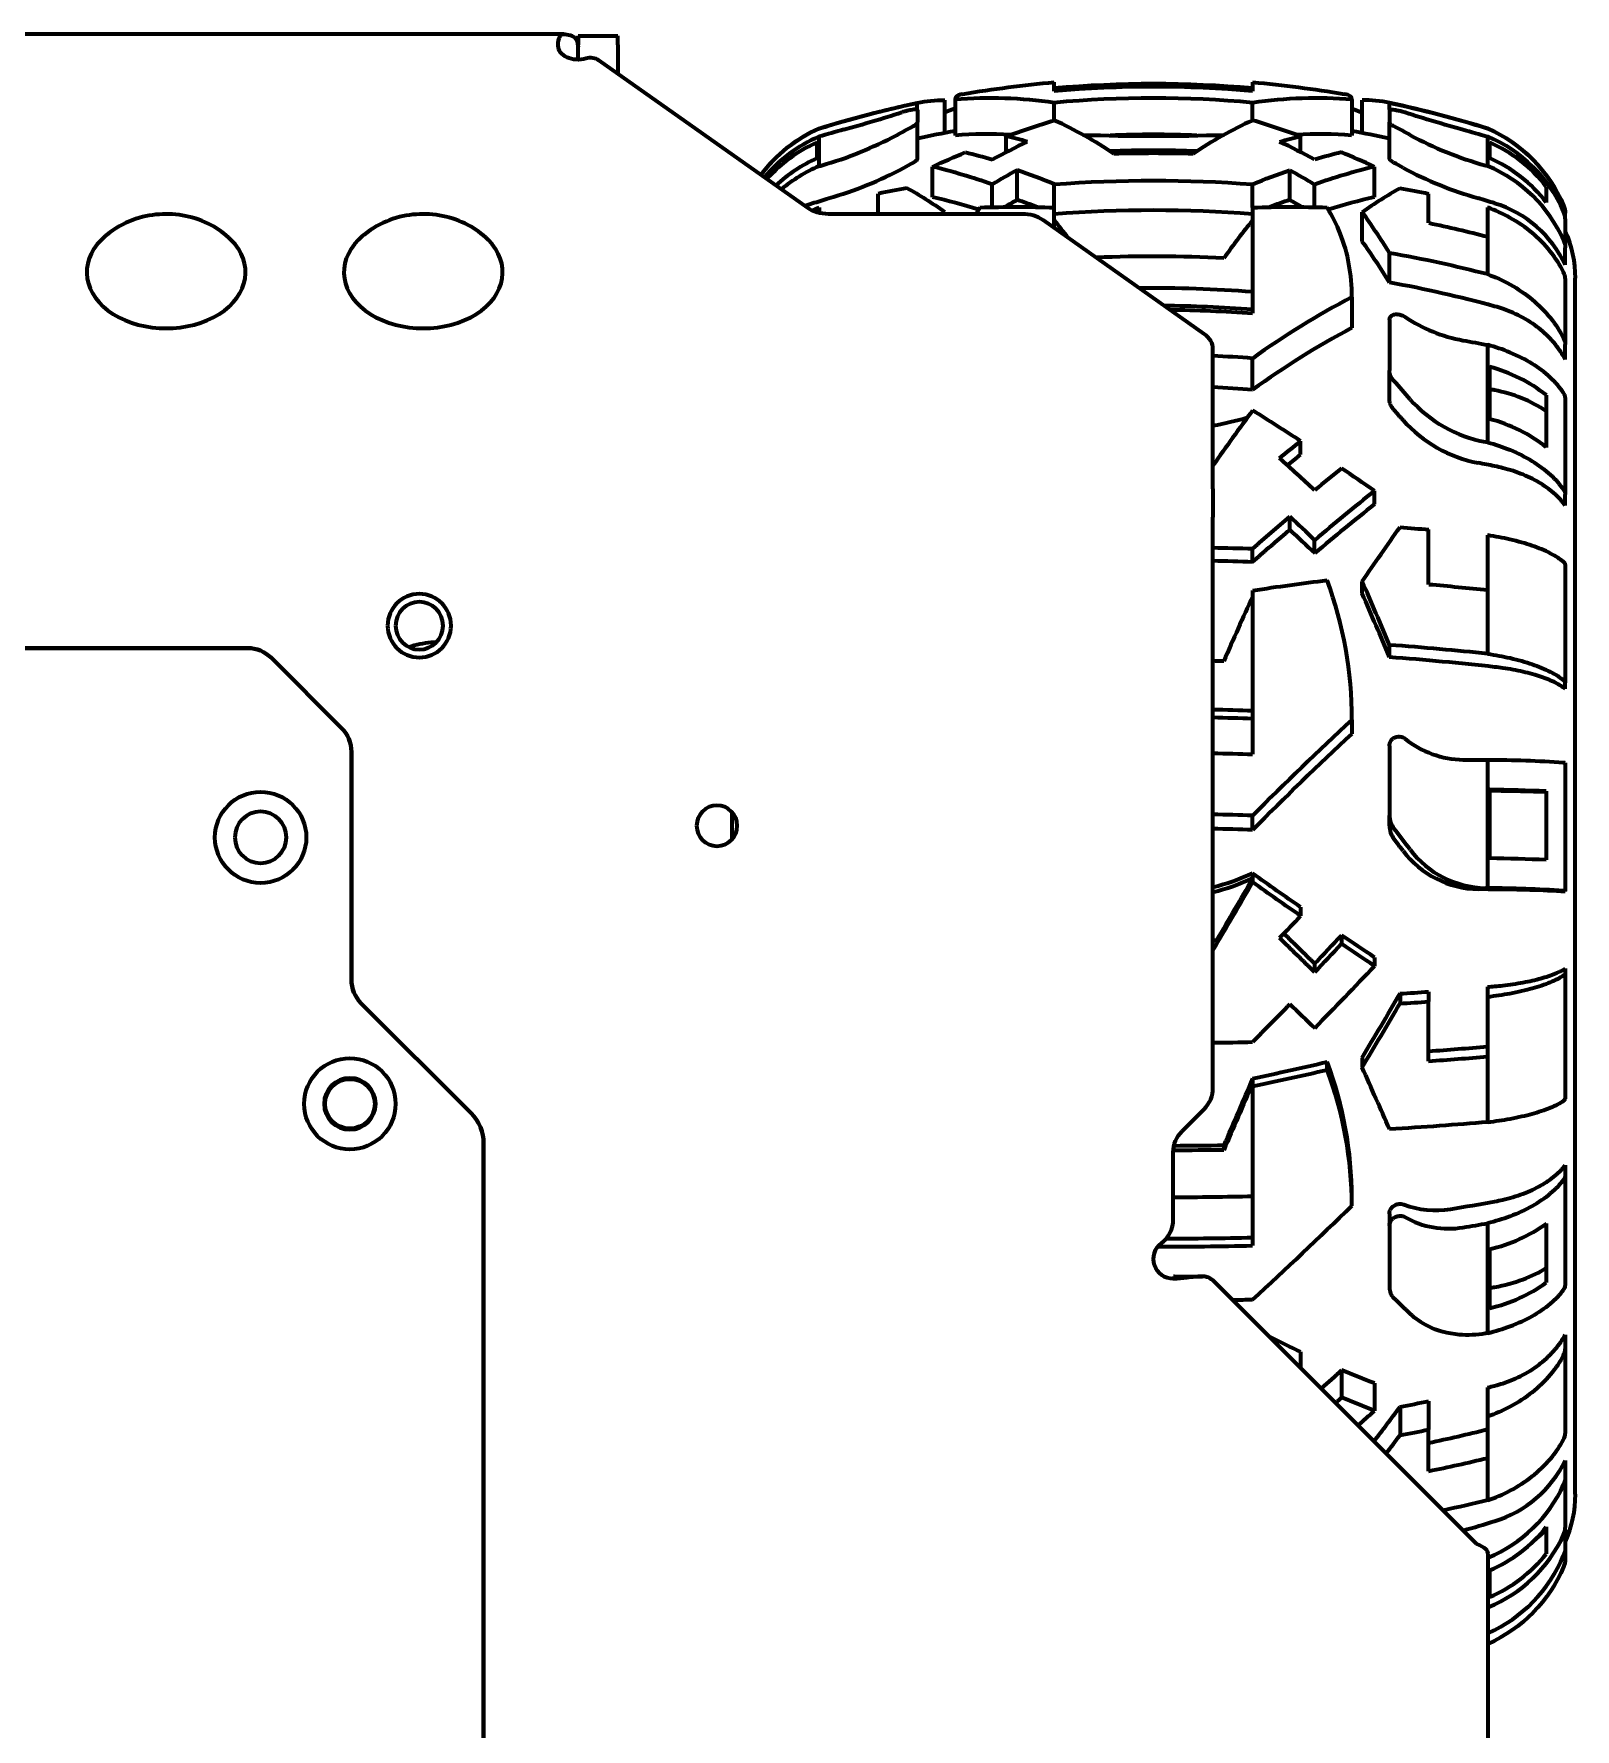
# Model space of a CAD drawing. Header units: millimetres. Extents: x 0 to 1189, y 0 to 841.
# Drawn here: x 301.2 to 378.9, y 450.2 to 535.6 of the extents above; entities that cross this region are included whole.
import ezdxf

# ---------------------------------------------------------------- set-up
doc = ezdxf.new("R2010")
doc.units = ezdxf.units.MM
doc.header["$LTSCALE"] = 0.75
doc.layers.add('Visible', color=7, linetype='Continuous', lineweight=70)

msp = doc.modelspace()

# ---------------------------------------------------------------- linework, layer by layer
at = {"layer": 'Visible'}
for p, q in [((327.93, 535.607), (268.677, 535.607)), ((328.639, 535.018), (328.639, 534.311)), ((328.655, 535.508), (328.655, 535.069)), ((328.655, 535.508), (330.655, 535.508)), ((328.655, 534.311), (328.655, 535.069)), ((330.655, 535.069), (330.655, 535.508)), ((330.655, 535.069), (330.655, 533.597)), ((328.645, 534.311), (328.645, 534.958)), ((340.206, 526.843), (329.694, 534.276)), ((352.645, 532.724), (352.645, 533.175)), ((362.645, 533.175), (362.645, 532.724)), ((345.742, 531.798), (345.742, 532.136)), ((345.755, 531.785), (345.755, 531.155)), ((347.123, 530.632), (347.123, 532.279)), ((347.645, 532.303), (347.645, 530.497)), ((352.645, 531.253), (352.645, 532.142)), ((362.645, 531.253), (362.645, 532.142)), ((367.645, 532.303), (367.645, 530.497)), ((368.168, 530.632), (368.168, 532.279)), ((369.536, 531.785), (369.536, 531.155)), ((369.549, 531.798), (369.549, 532.136)), ((340.794, 530.843), (340.794, 530.843)), ((345.755, 529.328), (345.755, 531.155)), ((369.536, 529.328), (369.536, 531.155)), ((374.497, 530.843), (374.497, 530.843)), ((340.699, 529.343), (340.699, 530.141)), ((340.794, 528.945), (340.794, 530.432)), ((350.228, 529.654), (350.228, 530.45)), ((365.063, 529.654), (365.063, 530.45)), ((374.497, 528.945), (374.497, 530.432)), ((374.592, 529.343), (374.592, 530.141)), ((346.507, 527.385), (346.507, 528.916)), ((350.77, 527.242), (350.77, 528.745)), ((364.52, 527.242), (364.52, 528.745)), ((368.784, 527.385), (368.784, 528.916)), ((343.776, 526.533), (343.776, 527.556)), ((349.52, 526.881), (349.52, 528.027)), ((352.645, 526.861), (352.645, 528.035)), ((362.645, 526.861), (362.645, 528.035)), ((365.77, 526.881), (365.77, 528.027)), ((371.515, 526.085), (371.515, 527.556)), ((377.445, 527.907), (377.445, 527.119)), ((340.805, 526.859), (340.794, 526.856)), ((340.794, 526.587), (340.794, 526.856)), ((340.805, 526.859), (340.805, 526.584)), ((351.024, 526.533), (341.267, 526.533)), ((347.123, 526.533), (347.123, 526.633)), ((352.645, 525.826), (352.645, 526.861)), ((362.645, 526.861), (362.645, 521.526)), ((368.168, 525.154), (368.168, 526.633)), ((374.486, 526.859), (374.486, 525.394)), ((374.486, 526.859), (374.497, 526.856)), ((374.497, 523.493), (374.497, 526.856)), ((378.395, 526.57), (378.395, 526.569)), ((378.395, 526.284), (378.395, 526.569)), ((360.206, 520.48), (352.085, 526.222)), ((378.395, 526.284), (378.395, 524.834)), ((378.395, 523.972), (378.395, 524.834)), ((369.549, 523.08), (369.549, 524.566)), ((378.395, 523.279), (378.395, 519.948)), ((378.895, 461.991), (378.895, 523.299)), ((367.645, 522.343), (367.645, 520.789)), ((369.536, 521.209), (369.536, 518.651)), ((360.645, 512.673), (360.645, 519.73)), ((374.497, 515.022), (374.497, 519.932)), ((378.395, 519.205), (378.395, 519.948)), ((362.645, 517.668), (362.645, 519.255)), ((374.592, 516.194), (374.592, 518.828)), ((369.536, 517.201), (369.536, 518.651)), ((377.445, 517.397), (377.445, 514.77)), ((378.395, 517.275), (378.395, 512.389)), ((365.063, 514.408), (365.063, 515.085)), ((360.645, 512.673), (360.645, 511.252)), ((368.784, 511.899), (368.784, 512.575)), ((378.395, 511.837), (378.395, 512.389)), ((360.645, 482.473), (360.645, 511.252)), ((364.52, 510.614), (364.52, 511.277)), ((371.515, 507.863), (371.515, 510.624)), ((374.486, 510.337), (374.486, 507.578)), ((374.486, 510.337), (374.497, 510.336)), ((374.497, 504.36), (374.497, 510.336)), ((362.645, 509.005), (362.645, 509.664)), ((365.77, 509.43), (365.77, 510.094)), ((378.395, 508.86), (378.395, 502.898)), ((368.168, 507.394), (368.168, 508.005)), ((362.645, 507.556), (362.645, 499.296)), ((273.295, 504.65), (311.995, 504.65)), ((311.995, 504.65), (273.295, 504.65)), ((321.237, 504.945), (321.509, 504.945)), ((369.549, 504.19), (369.549, 504.803)), ((313.19, 504.155), (316.726, 500.62)), ((316.726, 500.62), (313.19, 504.155)), ((378.395, 502.591), (378.395, 502.898)), ((367.645, 501.04), (367.645, 500.331)), ((317.221, 499.425), (317.221, 487.935)), ((317.221, 487.935), (317.221, 499.425)), ((369.536, 499.723), (369.536, 496.214)), ((374.497, 492.552), (374.497, 499.008)), ((378.395, 498.858), (378.395, 492.403)), ((374.592, 494.051), (374.592, 497.514)), ((377.445, 497.433), (377.445, 493.97)), ((336.395, 496.393), (336.395, 494.996)), ((362.645, 495.48), (362.645, 496.203)), ((369.536, 495.695), (369.536, 496.214)), ((362.645, 493.286), (362.645, 493.034)), ((362.645, 493.034), (362.645, 492.846)), ((378.395, 492.372), (378.395, 492.403)), ((365.063, 491.585), (365.063, 491.149)), ((367.13, 490.168), (367.13, 489.732)), ((368.784, 489.058), (368.784, 488.621)), ((365.77, 488.741), (365.77, 488.309)), ((378.395, 488.497), (378.395, 488.248)), ((378.395, 488.248), (378.395, 481.932)), ((370.071, 487.229), (370.071, 486.73)), ((371.515, 487.328), (371.515, 486.826)), ((374.486, 487.568), (374.486, 487.057)), ((317.716, 486.74), (323.253, 481.203)), ((323.253, 481.203), (317.716, 486.74)), ((371.515, 483.828), (371.515, 486.826)), ((374.486, 487.057), (374.497, 487.058)), ((374.486, 487.057), (374.486, 484.058)), ((374.497, 480.753), (374.497, 487.058)), ((366.395, 483.387), (366.395, 483.786)), ((368.168, 484.001), (368.168, 483.509)), ((362.645, 482.952), (362.645, 482.726)), ((362.645, 482.726), (362.645, 482.556)), ((362.645, 482.556), (362.645, 474.525)), ((359.085, 480.291), (360.206, 481.412)), ((323.885, 479.675), (323.885, 437.402)), ((323.885, 437.402), (323.885, 479.675)), ((361.187, 479.572), (361.187, 479.345)), ((358.645, 475.852), (358.645, 479.23)), ((378.395, 478.575), (378.395, 478.068)), ((378.395, 478.068), (378.395, 472.509)), ((367.645, 476.53), (367.645, 476.938)), ((369.536, 476.134), (369.536, 475.533)), ((369.536, 475.533), (369.536, 472.413)), ((374.497, 470.118), (374.497, 475.655)), ((377.445, 475.64), (377.445, 472.664)), ((374.592, 471.37), (374.592, 474.34)), ((358.653, 472.971), (359.275, 472.971)), ((358.701, 472.972), (360.115, 472.972)), ((359.275, 472.971), (360.067, 472.971)), ((373.927, 459.497), (360.727, 472.697)), ((378.395, 470.029), (378.395, 469.315)), ((378.395, 469.315), (378.395, 465.058)), ((365.063, 469.167), (365.063, 468.361)), ((367.13, 468.248), (367.13, 466.866)), ((368.784, 467.587), (368.784, 466.205)), ((371.515, 466.686), (371.515, 465.25)), ((374.486, 467.371), (374.486, 465.912)), ((370.071, 466.404), (370.071, 464.977)), ((374.486, 465.912), (374.497, 465.914)), ((374.486, 465.912), (374.486, 463.819)), ((374.497, 461.688), (374.497, 465.914)), ((371.515, 463.162), (371.515, 465.25)), ((378.395, 463.698), (378.395, 462.846)), ((378.395, 462.846), (378.395, 460.307)), ((377.445, 460.343), (377.445, 458.99)), ((378.395, 460.2), (378.395, 459.294)), ((374.515, 429.103), (374.515, 459.003)), ((378.395, 459.294), (378.395, 458.72)), ((374.592, 456.817), (374.592, 458.159))]:
    msp.add_line(p, q, dxfattribs=at)
at = {"layer": 'Visible', "extrusion": (0, 0, -1)}
for centre, radius in [((-320.645, 505.779), 1.6), ((-320.645, 505.779), 1.2), ((-335.645, 495.695), 1.025), ((-312.645, 495.106), 1.3), ((-317.145, 481.675), 1.3)]:
    msp.add_circle(centre, radius, dxfattribs=at)
at = {"layer": 'Visible'}
for centre, radius in [((312.645, 495.106), 2.3), ((317.145, 481.675), 2.3), ((317.145, 481.675), 1.25)]:
    msp.add_circle(centre, radius, dxfattribs=at)
at = {"layer": 'Visible', "extrusion": (0, 0, -1)}
for centre, radius, start, end in [((-357.645, 476.482), 56.914, 80.26509, 84.95994), ((-357.645, 476.482), 56.914, 95.04006, 99.73491), ((-357.645, 476.482), 56.914, 72.77708, 77.94781), ((-357.645, 476.482), 56.914, 102.05219, 107.22292), ((-343.771, 524.095), 7.375, 36.70746, 66.19464), ((-357.645, 476.482), 55.164, 77.58707, 79.55576), ((-357.645, 476.482), 55.164, 100.44424, 102.41293), ((-371.52, 524.095), 7.375, 113.80536, 157.15706), ((-377.395, 526.57), 1, 157.15706, 180), ((-373.005, 523.299), 5.891, 156.22295, 180), ((-311.995, 502.96), 1.69, 90, 135), ((-321.595, 500.596), 4.364, 70.18685, 85.28362), ((-315.531, 499.425), 1.69, 135, 180), ((-318.911, 487.935), 1.69, 315, 0), ((-321.725, 479.675), 2.16, 135, 180), ((-360.145, 479.23), 1.5, 0, 45), ((-358.645, 473.852), 1, 270, 53.1301), ((-373.005, 461.991), 5.891, 180, 203.77705), ((-371.52, 461.195), 7.375, 202.84294, 246.03827), ((-377.395, 458.72), 1, 180, 202.84294)]:
    msp.add_arc(centre, radius, start, end, dxfattribs=at)
at = {"layer": 'Visible'}
for centre, radius, start, end in [((357.645, 477.396), 55.554, 84.83621, 95.16379), ((321.604, 604.798), 76.776, 285.44168, 287.71119), ((349.418, 509.537), 22.835, 81.87435, 94.45179), ((357.645, 478.001), 54.372, 84.72364, 95.27636), ((365.873, 509.537), 22.835, 85.54821, 98.12565), ((393.687, 604.798), 76.776, 252.28881, 254.55832), ((343.768, 524.101), 7.369, 113.80051, 143.31057), ((344.663, 513.591), 19.383, 55.48698, 65.68111), ((370.627, 513.591), 19.383, 114.31889, 124.51302), ((371.52, 524.096), 7.375, 22.83603, 66.19188), ((343.666, 523.683), 7.335, 113.05469, 140.17949), ((343.658, 523.42), 7.343, 113.76448, 138.46326), ((335.682, 547.421), 19.167, 285.85001, 298.09492), ((349.282, 508.5), 22.058, 86.9855, 94.25561), ((357.644, 628.405), 97.939, 267.91444, 272.08779), ((357.645, 479.515), 51.022, 87.54351, 92.45649), ((366.009, 508.5), 22.058, 85.74439, 93.0145), ((379.597, 547.395), 19.139, 241.90003, 254.16304), ((371.671, 523.748), 7.257, 23.67497, 67.08456), ((371.642, 523.434), 7.327, 37.62436, 66.25819), ((343.673, 522.572), 7.395, 113.71743, 133.14449), ((371.655, 522.631), 7.326, 37.77628, 66.36362), ((343.674, 522.137), 7.392, 112.93161, 130.31807), ((335.936, 545.924), 19.348, 286.02051, 298.15404), ((339.535, 499.732), 30.005, 70.56238, 76.5641), ((375.756, 499.732), 30.005, 103.4359, 109.43762), ((379.371, 545.972), 19.399, 241.86831, 253.97063), ((371.707, 522.27), 7.234, 23.96446, 67.31814), ((340.258, 499.856), 28.23, 72.32952, 77.21033), ((375.033, 499.856), 28.23, 102.78967, 107.67048), ((340.91, 498.008), 30.853, 69.36951, 71.3621), ((374.381, 498.008), 30.853, 108.6379, 110.63049), ((373.128, 521.517), 5.812, 24.99028, 72.86236), ((357.653, 459.593), 64.804, 86.87398, 92.56134), ((357.662, 458.74), 64.058, 85.53778, 90.65134), ((387.414, 484.752), 42.472, 117.73933, 125.67364), ((374.596, 527.661), 7.619, 235.94726, 259.78031), ((387.457, 483.495), 42.23, 117.97874, 125.98261), ((372.62, 511.323), 7.758, 51.53042, 75.27178), ((375.624, 521.683), 6.754, 221.71119, 259.33159), ((373.589, 510.872), 6.892, 55.96374, 79.53242), ((478.284, 431.173), 143.789, 143.53551, 144.89855), ((372.624, 508.671), 7.776, 51.67466, 75.33946), ((375.286, 520.647), 6.781, 221.72071, 259.19113), ((449.963, 410.917), 130.093, 128.60913, 130.32827), ((445.954, 414.648), 124.149, 128.43283, 130.23076), ((347.495, 501.086), 20.15, 359.86826, 20.28781), ((115.704, 396.665), 275.679, 22.95676, 23.68196), ((311.995, 502.96), 1.69, 45, 90), ((472.938, 387.185), 155.078, 132.76252, 135.33285), ((315.531, 499.425), 1.69, 0, 45), ((470.143, 389.698), 150.816, 132.81402, 135.46103), ((373.339, 503.852), 4.831, 231.47213, 268.87514), ((374.024, 431.525), 67.484, 86.35256, 89.59833), ((373.297, 401.426), 96.096, 87.52596, 89.2278), ((373.949, 402.56), 94.891, 87.88823, 89.46131), ((370.626, 496.22), 1.09, 180.31229, 218.05211), ((370.634, 495.701), 1.098, 180.32053, 217.91041), ((374.112, 497.354), 4.862, 216.94003, 268.8522), ((374.47, 497.415), 4.863, 216.95073, 268.86752), ((373.296, 397.47), 96.59, 87.53778, 89.23092), ((60.75, 666.155), 348.104, 329.48658, 330.1413), ((62.599, 665.061), 345.862, 329.57878, 330.17294), ((374.021, 424.385), 68.167, 86.38698, 89.60018), ((374.655, 429.218), 63.265, 86.61042, 89.83156), ((168.735, 678.46), 275.786, 315.59809, 316.50007), ((318.911, 487.935), 1.69, 180, 225), ((348.087, 476.905), 19.559, 0.09519, 20.59651), ((348.032, 476.497), 19.613, 0.09553, 20.56633), ((359.145, 482.473), 1.5, 315, 0), ((321.725, 479.675), 2.16, 0, 45), ((183.794, 665.569), 263.698, 312.70639, 314.20299), ((371.868, 480.989), 4.678, 249.86573, 279.231), ((357.145, 475.852), 1.5, 306.8699, 0), ((372.504, 479.762), 4.38, 240.24142, 279.73103), ((372.739, 482.205), 8.079, 283.26299, 305.63982), ((372.742, 479.258), 8.1, 283.20236, 305.50107), ((370.284, 472.413), 0.748, 179.97635, 226.34235), ((377.719, 469.322), 0.676, 332.12306, 359.42127), ((373.17, 466.176), 5.784, 286.78397, 334.62449), ((371.777, 465.435), 7.179, 292.42099, 335.6605), ((371.812, 462.924), 7.158, 292.19099, 335.36767), ((371.716, 464.873), 7.305, 293.18966, 321.66446), ((371.728, 463.536), 7.304, 293.08618, 321.51207), ((371.48, 461.741), 7.403, 294.20466, 337.44648)]:
    msp.add_arc(centre, radius, start, end, dxfattribs=at)
at = {"layer": 'Visible', "extrusion": (0, 0, -1)}
for centre, major_axis, ratio, start_param, end_param in [((328.645, 535.018), (1, 0), 0.707107, 1.169795, 3.141593), ((328.045, 534.958), (0.6, 0), 0.707107, -0.142534, 0), ((357.645, 476.401), (56.845, 0), 0.997564, 4.624317, 4.800461), ((347.582, 490.701), (-0.606, 41.578), 0.384604, -0.077381, 0.009185), ((354.141, 487.802), (0.991, 45.466), 0.639697, -0.364158, -0.334693), ((357.655, 478.665), (-56.426, 0.001), 0.961258, 1.850698, 1.873875), ((347.567, 490.72), (-0.58, 39.776), 0.384604, -0.080795, -0.078628), ((357.183, 487.481), (22.046, 41.602), 0.599656, -0.517465, -0.484799), ((354.122, 487.865), (0.951, 43.646), 0.639698, -0.364205, -0.346932), ((349.744, 488.636), (29.349, 39.357), 0.691303, -0.904215, -0.86282), ((356.057, 486.59), (-22.089, 41.683), 0.599658, 0.484748, 0.526503), ((357.645, 482.859), (55.296, 0), 0.848048, 4.672068, 4.75271), ((349.261, 502.83), (38.664, 10.655), 0.684167, 4.681846, 4.685056), ((357.645, 480.014), (56.845, 0), 0.848048, 4.624317, 4.800461), ((359.398, 486.32), (22.188, 41.867), 0.59965, -0.62669, -0.570278), ((363.915, 489.222), (-22.002, 41.521), 0.599669, 0.741924, 0.779571), ((357.644, 476.73), (-55.122, 0), 0.961262, 1.253564, 1.269302), ((357.65, 482.195), (-56.445, 0), 0.829029, 1.792661, 1.818968), ((341.267, 527.593), (-1.5, 0), 0.707107, 4.712389, 5.497787), ((347.582, 492.788), (9.441, 40.496), 0.319053, -0.664175, -0.659727), ((357.118, 478.529), (-52.234, 20.283), 0.840514, 1.105106, 1.173829), ((351.342, 489.241), (21.151, 39.916), 0.599676, -0.76123, -0.74159), ((357.645, 480.016), (-55.091, 0), 0.848048, 1.479912, 1.66168), ((358.173, 478.529), (52.234, 20.283), 0.840514, -1.173829, -1.105106), ((363.949, 489.241), (-21.151, 39.916), 0.599676, 0.74159, 0.76123), ((377.394, 526.569), (1.002, 0.004), 0.999392, -0.394825, 0.003543), ((357.647, 480.389), (-56.838, 0.001), 0.829021, 1.817276, 1.871567), ((377.394, 524.834), (-1.002, 0), 0.961255, 2.742806, 3.141175), ((357.655, 486.776), (-56.426, 0), 0.61565, 1.850709, 1.873887), ((377.394, 519.948), (-1.002, 0), 0.829024, 2.743053, 3.141422), ((357.183, 490.643), (32.012, 34.526), 0.264877, -1.086243, -1.053577), ((357.187, 490.677), (30.764, 33.18), 0.264894, -1.065286, -1.043772), ((377.394, 512.389), (-1.002, 0), 0.615642, 2.743139, 3.141508), ((359.398, 488.988), (32.216, 34.746), 0.264867, -1.195462, -1.139051), ((363.915, 494.237), (-31.949, 34.458), 0.264901, 1.310715, 1.348362), ((363.948, 494.221), (-30.713, 33.126), 0.264939, 1.310385, 1.349548), ((357.65, 491.911), (-56.445, 0), 0.342006, 1.792665, 1.818972), ((357.645, 488.452), (56.845, 0), 0.374607, -1.517997, -1.482724), ((357.645, 488.453), (55.091, 0), 0.374607, -1.516314, -1.479912), ((358.173, 484.912), (54.757, 11.897), 0.38313, -1.406256, -1.337533), ((357.647, 489.013), (-56.838, 0.001), 0.341992, 1.817285, 1.871577), ((377.394, 502.898), (-1.002, 0), 0.341997, 2.743191, 3.14156), ((357.655, 497.13), (-56.426, 0), 0.034885, 1.850713, 1.87389), ((377.394, 492.403), (-1.002, 0), 0.034875, 2.743231, 3.1416), ((356.854, 493.748), (21.208, 36.429), 0.124488, 1.603179, 1.605721), ((359.234, 493.158), (32.85, 33.856), 0.171072, 1.506312, 1.548067), ((365.609, 502.642), (-38.121, 27.919), 0.197252, 4.486417, 4.529429), ((365.547, 502.69), (-39.609, 29.007), 0.197181, 4.488001, 4.529395), ((367.709, 496.022), (-15.47, 38.597), 0.106064, 4.338457, 4.425023), ((362.465, 491.654), (15.628, 38.496), 0.086567, 1.769588, 1.860935), ((357.645, 491.872), (54.795, 0), 0.224951, 1.506116, 1.551923), ((361.15, 496.126), (-28.08, 35.772), 0.213609, 4.116607, 4.146072), ((366.039, 485.294), (39.291, 3.9), 0.409975, 1.39468, 1.397891), ((359.244, 496.853), (24.518, 38.147), 0.541727, 2.022632, 2.055611), ((365.608, 505.112), (-31.698, 35.043), 0.624448, 4.025648, 4.06866), ((359.234, 496.901), (25.507, 39.683), 0.541681, 2.032045, 2.041325), ((365.547, 505.168), (-32.935, 36.408), 0.624429, 4.027244, 4.068639)]:
    msp.add_ellipse(centre, major_axis=major_axis, ratio=ratio, start_param=start_param, end_param=end_param, dxfattribs=at)
at = {"layer": 'Visible'}
for centre, major_axis, ratio, start_param, end_param in [((329.27, 533.976), (-0.6, 0), 0.707107, 3.926991, 5.11339), ((367.709, 490.701), (0.606, 41.578), 0.384604, -0.077381, 0.009185), ((357.636, 478.665), (56.426, 0.001), 0.961258, 1.850698, 1.873875), ((361.15, 487.802), (-0.991, 45.466), 0.639697, -0.364158, -0.334693), ((358.108, 487.481), (-22.046, 41.602), 0.599656, -0.517465, -0.484799), ((367.724, 490.72), (0.58, 39.776), 0.384604, -0.080795, -0.078628), ((357.645, 481.691), (-56.484, 0), 0.848048, 4.676973, 4.747805), ((359.234, 486.59), (22.089, 41.683), 0.599658, 0.484748, 0.526503), ((365.547, 488.636), (-29.349, 39.357), 0.691303, -0.904215, -0.86282), ((361.169, 487.865), (-0.951, 43.646), 0.639698, -0.364205, -0.346932), ((351.376, 489.222), (22.002, 41.521), 0.599669, 0.741924, 0.779571), ((355.893, 486.32), (-22.188, 41.867), 0.59965, -0.62669, -0.570278), ((366.03, 502.828), (-38.665, 10.655), 0.684185, 4.681844, 4.685054), ((357.641, 482.195), (56.445, 0), 0.829029, 1.792661, 1.818968), ((357.647, 476.73), (55.122, 0), 0.961262, 1.253564, 1.269302), ((351.024, 525.472), (1.5, 0), 0.707107, 0.785398, 1.570796), ((367.709, 492.788), (-9.441, 40.496), 0.319053, -0.746293, -0.659727), ((352.826, 490.384), (-8.719, 40.622), 0.329653, -0.609911, -0.565866), ((362.465, 490.384), (8.719, 40.622), 0.329653, 0.565866, 0.657214), ((307.885, 523.598), (-4, 0), 0.707107, -0.61548, 3.757072), ((320.845, 523.598), (-4, 0), 0.707107, -0.61548, 3.757072), ((367.723, 492.783), (-9.031, 38.742), 0.319077, -0.750553, -0.660049), ((357.646, 478.459), (55.123, 0), 0.829038, 1.253567, 1.353147), ((359.145, 519.73), (-1.5, 0), 0.707107, 3.141593, 3.926991), ((361.15, 489.954), (-20.563, 40.563), 0.507679, -1.114765, -1.0853), ((357.075, 484.623), (55.803, 0.55), 0.62226, 1.240664, 1.245359), ((361.169, 489.99), (-19.74, 38.939), 0.507685, -1.114813, -1.09754), ((366.036, 498.307), (-39.28, 4.483), 0.450481, 4.54693, 4.550141), ((359.234, 489.22), (32.074, 34.592), 0.26488, 1.053528, 1.095283), ((365.547, 496.375), (-38.967, 29.864), 0.305384, -1.421861, -1.380467), ((357.647, 481.58), (55.122, 0), 0.615663, 1.253566, 1.269304), ((367.709, 494.821), (-15.169, 38.716), 0.131635, -1.361905, -1.275339), ((362.465, 490.635), (14.879, 38.792), 0.150236, 1.186184, 1.277531), ((357.646, 485.782), (55.123, 0), 0.34202, 1.253567, 1.353147), ((357.072, 495.574), (55.81, 0.019), 0.035278, 1.246754, 1.251448), ((361.15, 493.133), (-28.376, 35.538), 0.181745, 4.606105, 4.63557), ((361.168, 493.129), (-27.24, 34.116), 0.181766, 4.606055, 4.623328), ((357.647, 490.656), (55.122, 0), 0.034902, 1.253567, 1.269305), ((366.038, 491.605), (-39.327, 0.202), 0.025797, 4.495724, 4.498935), ((357.183, 494.57), (32.787, 33.791), 0.171076, -1.539027, -1.50636), ((357.645, 503.287), (55.296, 0), 0.241922, -1.516517, -1.512894), ((357.651, 501.903), (-54.664, 0), 0.275637, 1.800003, 1.827219), ((357.66, 501.895), (-54.634, 0), 0.275637, 1.883867, 1.890704), ((359.398, 493.052), (32.996, 34.006), 0.171087, 4.63494, 4.691352), ((363.915, 498.645), (-32.723, 33.724), 0.17105, 1.7635, 1.801148), ((357.65, 501.908), (-56.445, 0), 0.275652, 1.792667, 1.818975), ((357.645, 498.491), (-56.845, 0), 0.241922, 1.623596, 1.658869), ((357.647, 499.021), (55.083, 0), 0.275637, -1.316284, -1.260118), ((357.647, 499.023), (-56.838, 0.001), 0.275666, 1.817291, 1.871582), ((358.173, 494.249), (54.89, 11.267), 0.220597, -1.534555, -1.465833), ((377.394, 481.932), (-1.002, 0), 0.275661, 2.743271, 3.14164), ((357.657, 505.761), (-54.642, 0.001), 0.559241, 1.848148, 1.890715), ((357.655, 505.77), (-56.426, 0), 0.559205, 1.850716, 1.873893), ((358.701, 471.472), (0, 1.5), 0.707107, 0, 0.045324), ((360.115, 471.472), (0, 1.5), 0.707107, -0.61548, 0.045324), ((373.005, 475.565), (-5.891, 0), 0.5592, 1.887801, 2.424706), ((366.181, 487.079), (38.027, 3.964), 0.411598, -1.39083, -1.384129), ((377.394, 472.509), (-1.002, 0), 0.559214, 2.743319, 3.141688), ((357.651, 508.353), (-54.664, 0), 0.788011, 1.800003, 1.827219), ((357.66, 508.331), (-54.634, 0), 0.788011, 1.883867, 1.890704), ((357.65, 508.367), (-56.445, 0), 0.78802, 1.79267, 1.818978), ((357.647, 506.594), (-55.083, 0), 0.788011, 1.825309, 1.881475), ((377.394, 465.058), (-1.002, 0), 0.788026, 2.743393, 3.141762), ((357.647, 506.598), (-56.838, 0.001), 0.788029, 1.817299, 1.871591), ((357.657, 509.38), (-54.642, 0.003), 0.939712, 1.860334, 1.89075), ((373.005, 463.865), (-5.891, 0), 0.939696, 2.276861, 2.424718), ((377.394, 460.307), (-1.002, 0), 0.939701, 2.743574, 3.141943)]:
    msp.add_ellipse(centre, major_axis=major_axis, ratio=ratio, start_param=start_param, end_param=end_param, dxfattribs=at)
for points, knots in [([(327.645, 535.018), (327.645, 535.413), (327.741, 535.595), (327.908, 535.606), (328.008, 535.613), (328.133, 535.573), (328.27, 535.541)], [-1.1864, -1.1864, -1.1864, -1.1864, -0.444772, -0.444772, -0.444772, 0, 0, 0, 0]), ([(348.022, 532.576), (347.985, 532.569), (347.95, 532.562), (347.736, 532.505), (347.645, 532.421), (347.645, 532.303)], [11.3570322, 11.3570322, 11.3570322, 11.3570322, 11.4175674, 11.4175674, 11.7676704, 11.7676704, 11.7676704, 11.7676704]), ([(345.755, 531.785), (345.755, 531.79), (345.751, 531.794), (345.733, 531.801), (345.717, 531.803), (345.663, 531.804), (345.621, 531.802), (345.524, 531.79), (345.471, 531.782), (345.354, 531.761), (345.291, 531.748), (345.159, 531.718), (345.092, 531.7), (345.007, 531.676), (344.983, 531.668), (344.961, 531.661)], [0.0011854, 0.0011854, 0.0011854, 0.0011854, 0.0118921, 0.0118921, 0.0261366, 0.0261366, 0.045713, 0.045713, 0.0638758, 0.0638758, 0.0833592, 0.0833592, 0.1044028, 0.1044028, 0.1129139, 0.1129139, 0.1129139, 0.1129139]), ([(369.536, 531.785), (369.536, 531.788), (369.537, 531.79), (369.544, 531.797), (369.554, 531.8), (369.59, 531.804), (369.619, 531.804), (369.697, 531.799), (369.748, 531.793), (369.865, 531.775), (369.929, 531.763), (370.061, 531.735), (370.127, 531.719), (370.239, 531.689), (370.287, 531.675), (370.33, 531.661)], [-0.318504, -0.318504, -0.318504, -0.318504, -0.3128202, -0.3128202, -0.2999436, -0.2999436, -0.2831266, -0.2831266, -0.2636299, -0.2636299, -0.2433808, -0.2433808, -0.2231503, -0.2231503, -0.2067842, -0.2067842, -0.2067842, -0.2067842]), ([(345.523, 530.954), (345.559, 530.972), (345.59, 530.99), (345.669, 531.04), (345.707, 531.071), (345.743, 531.115), (345.751, 531.131), (345.754, 531.145), (345.754, 531.149), (345.755, 531.152), (345.755, 531.155)], [0.57737749, 0.57737749, 0.57737749, 0.57737749, 0.59475125, 0.59475125, 0.62625191, 0.62625191, 0.6448508, 0.6448508, 0.6448508, 0.64934479, 0.64934479, 0.64934479, 0.64934479]), ([(369.768, 530.954), (369.754, 530.961), (369.741, 530.968), (369.663, 531.011), (369.613, 531.046), (369.555, 531.103), (369.541, 531.125), (369.537, 531.145), (369.536, 531.149), (369.536, 531.152), (369.536, 531.155)], [-0.06746772, -0.06746772, -0.06746772, -0.06746772, -0.06067751, -0.06067751, -0.02604643, -0.02604643, 0, 0, 0, 0.00449234, 0.00449234, 0.00449234, 0.00449234]), ([(345.523, 529.118), (345.559, 529.138), (345.592, 529.157), (345.671, 529.209), (345.708, 529.241), (345.743, 529.287), (345.751, 529.302), (345.754, 529.316), (345.754, 529.32), (345.755, 529.324), (345.755, 529.328)], [0.57879869, 0.57879869, 0.57879869, 0.57879869, 0.59663945, 0.59663945, 0.62828561, 0.62828561, 0.64611018, 0.64611018, 0.64611018, 0.65098718, 0.65098718, 0.65098718, 0.65098718]), ([(369.768, 529.118), (369.739, 529.133), (369.713, 529.149), (369.634, 529.199), (369.592, 529.232), (369.546, 529.286), (369.536, 529.308), (369.536, 529.328)], [-0.38982351, -0.38982351, -0.38982351, -0.38982351, -0.37572875, -0.37572875, -0.34303316, -0.34303316, -0.31763577, -0.31763577, -0.31763577, -0.31763577]), ([(311.151, 525.231), (310.839, 525.544), (310.498, 525.785), (309.732, 526.196), (309.303, 526.342), (308.425, 526.521), (307.975, 526.548), (307.078, 526.484), (306.63, 526.392), (305.746, 526.063), (305.308, 525.826), (304.804, 525.407), (304.711, 525.322), (304.619, 525.231)], [0.61548, 0.61548, 0.61548, 0.61548, 0.92205, 0.92205, 1.290456, 1.290456, 1.672582, 1.672582, 2.054709, 2.054709, 2.436836, 2.436836, 2.526113, 2.526113, 2.526113, 2.526113]), ([(324.111, 525.231), (323.799, 525.544), (323.458, 525.785), (322.692, 526.196), (322.263, 526.342), (321.385, 526.521), (320.935, 526.548), (320.038, 526.484), (319.59, 526.392), (318.706, 526.063), (318.268, 525.826), (317.764, 525.407), (317.671, 525.322), (317.579, 525.231)], [0.61548, 0.61548, 0.61548, 0.61548, 0.92205, 0.92205, 1.290456, 1.290456, 1.672582, 1.672582, 2.054709, 2.054709, 2.436836, 2.436836, 2.526113, 2.526113, 2.526113, 2.526113]), ([(367.645, 522.343), (367.645, 523.481), (367.451, 524.557), (366.878, 526.01), (366.657, 526.448), (366.395, 526.865)], [2.3083419, 2.3083419, 2.3083419, 2.3083419, 2.8208083, 2.8208083, 3.0565445, 3.0565445, 3.0565445, 3.0565445]), ([(378.317, 523.604), (378.144, 523.949), (377.916, 524.309), (377.369, 524.993), (377.048, 525.314), (376.403, 525.851), (376.02, 526.117), (375.249, 526.547), (374.867, 526.719), (374.497, 526.856)], [-0.8176817, -0.8176817, -0.8176817, -0.8176817, -0.683213, -0.683213, -0.5456153, -0.5456153, -0.4089137, -0.4089137, -0.2898807, -0.2898807, -0.2898807, -0.2898807]), ([(378.395, 526.284), (378.395, 526.404), (378.366, 526.546), (378.318, 526.659), (378.318, 526.66), (378.317, 526.661)], [-0.14890922, -0.14890922, -0.14890922, -0.14890922, -0.11134107, -0.11134107, -0.11090246, -0.11090246, -0.11090246, -0.11090246]), ([(374.497, 523.493), (374.87, 523.356), (375.255, 523.184), (376.029, 522.754), (376.413, 522.489), (377.056, 521.955), (377.376, 521.637), (377.919, 520.964), (378.145, 520.609), (378.317, 520.27)], [-4.0816675, -4.0816675, -4.0816675, -4.0816675, -3.9618291, -3.9618291, -3.8252836, -3.8252836, -3.6886674, -3.6886674, -3.5563533, -3.5563533, -3.5563533, -3.5563533]), ([(378.395, 523.279), (378.395, 523.383), (378.366, 523.505), (378.318, 523.602), (378.318, 523.603), (378.317, 523.604)], [-0.14890922, -0.14890922, -0.14890922, -0.14890922, -0.11134107, -0.11134107, -0.11090246, -0.11090246, -0.11090246, -0.11090246]), ([(369.536, 521.209), (369.536, 521.222), (369.537, 521.235), (369.544, 521.276), (369.554, 521.304), (369.59, 521.361), (369.619, 521.39), (369.697, 521.44), (369.748, 521.459), (369.865, 521.48), (369.929, 521.481), (370.061, 521.465), (370.127, 521.448), (370.239, 521.403), (370.287, 521.378), (370.33, 521.349)], [-0.318504, -0.318504, -0.318504, -0.318504, -0.3128202, -0.3128202, -0.2999436, -0.2999436, -0.2831266, -0.2831266, -0.2636299, -0.2636299, -0.2433808, -0.2433808, -0.2231503, -0.2231503, -0.2067842, -0.2067842, -0.2067842, -0.2067842]), ([(378.395, 519.205), (378.263, 519.453), (378.096, 519.709), (377.682, 520.224), (377.426, 520.478), (376.912, 520.904), (376.606, 521.116), (375.947, 521.481), (375.594, 521.635), (375.125, 521.796), (374.985, 521.839), (374.841, 521.878)], [-0.6414978, -0.6414978, -0.6414978, -0.6414978, -0.5452902, -0.5452902, -0.4361658, -0.4361658, -0.3271031, -0.3271031, -0.2180403, -0.2180403, -0.1748773, -0.1748773, -0.1748773, -0.1748773]), ([(378.317, 517.516), (378.144, 517.772), (377.916, 518.04), (377.369, 518.547), (377.048, 518.786), (376.403, 519.185), (376.02, 519.383), (375.249, 519.702), (374.867, 519.83), (374.497, 519.932)], [3.5813627, 3.5813627, 3.5813627, 3.5813627, 3.7158313, 3.7158313, 3.8534291, 3.8534291, 3.9901307, 3.9901307, 4.1091636, 4.1091636, 4.1091636, 4.1091636]), ([(369.768, 518.115), (369.754, 518.131), (369.741, 518.146), (369.663, 518.243), (369.613, 518.33), (369.555, 518.485), (369.541, 518.552), (369.537, 518.617), (369.536, 518.629), (369.536, 518.64), (369.536, 518.651)], [-0.06746772, -0.06746772, -0.06746772, -0.06746772, -0.06067751, -0.06067751, -0.02604643, -0.02604643, 0, 0, 0, 0.00449234, 0.00449234, 0.00449234, 0.00449234]), ([(369.768, 516.658), (369.739, 516.691), (369.713, 516.724), (369.634, 516.838), (369.592, 516.921), (369.546, 517.071), (369.536, 517.137), (369.536, 517.201)], [-0.38982351, -0.38982351, -0.38982351, -0.38982351, -0.37572875, -0.37572875, -0.34303316, -0.34303316, -0.31763577, -0.31763577, -0.31763577, -0.31763577]), ([(378.395, 517.275), (378.395, 517.352), (378.366, 517.443), (378.318, 517.515), (378.318, 517.516), (378.317, 517.516)], [-0.14890922, -0.14890922, -0.14890922, -0.14890922, -0.11134107, -0.11134107, -0.11090246, -0.11090246, -0.11090246, -0.11090246]), ([(374.497, 515.022), (374.87, 514.92), (375.255, 514.792), (376.029, 514.473), (376.413, 514.276), (377.056, 513.88), (377.376, 513.644), (377.919, 513.143), (378.145, 512.88), (378.317, 512.629)], [0.2897036, 0.2897036, 0.2897036, 0.2897036, 0.409542, 0.409542, 0.5460875, 0.5460875, 0.6827036, 0.6827036, 0.8150178, 0.8150178, 0.8150178, 0.8150178]), ([(378.395, 511.837), (378.263, 512.022), (378.096, 512.212), (377.682, 512.594), (377.426, 512.783), (376.912, 513.099), (376.606, 513.257), (375.947, 513.528), (375.594, 513.642), (375.125, 513.761), (374.985, 513.793), (374.841, 513.823)], [-0.6414978, -0.6414978, -0.6414978, -0.6414978, -0.5452902, -0.5452902, -0.4361658, -0.4361658, -0.3271031, -0.3271031, -0.2180403, -0.2180403, -0.1748773, -0.1748773, -0.1748773, -0.1748773]), ([(362.645, 509.005), (363.191, 509.482), (363.743, 509.956), (364.372, 510.488), (364.446, 510.551), (364.52, 510.614)], [6.4700001, 6.4700001, 6.4700001, 6.4700001, 6.693301, 6.693301, 6.7232545, 6.7232545, 6.7232545, 6.7232545]), ([(378.317, 508.994), (378.144, 509.136), (377.916, 509.285), (377.369, 509.567), (377.048, 509.699), (376.403, 509.921), (376.02, 510.031), (375.249, 510.208), (374.867, 510.279), (374.497, 510.336)], [-0.8176817, -0.8176817, -0.8176817, -0.8176817, -0.683213, -0.683213, -0.5456153, -0.5456153, -0.4089137, -0.4089137, -0.2898807, -0.2898807, -0.2898807, -0.2898807]), ([(378.395, 508.86), (378.395, 508.903), (378.366, 508.953), (378.318, 508.993), (378.318, 508.994), (378.317, 508.994)], [-0.14890922, -0.14890922, -0.14890922, -0.14890922, -0.11134107, -0.11134107, -0.11090246, -0.11090246, -0.11090246, -0.11090246]), ([(374.497, 504.36), (374.87, 504.304), (375.255, 504.233), (376.029, 504.056), (376.413, 503.946), (377.056, 503.726), (377.376, 503.595), (377.919, 503.317), (378.145, 503.171), (378.317, 503.031)], [-4.0816675, -4.0816675, -4.0816675, -4.0816675, -3.9618291, -3.9618291, -3.8252836, -3.8252836, -3.6886674, -3.6886674, -3.5563533, -3.5563533, -3.5563533, -3.5563533]), ([(378.395, 502.591), (378.263, 502.694), (378.096, 502.799), (377.682, 503.012), (377.426, 503.116), (376.912, 503.292), (376.606, 503.38), (375.947, 503.53), (375.594, 503.594), (375.125, 503.66), (374.985, 503.678), (374.841, 503.694)], [-0.6414978, -0.6414978, -0.6414978, -0.6414978, -0.5452902, -0.5452902, -0.4361658, -0.4361658, -0.3271031, -0.3271031, -0.2180403, -0.2180403, -0.1748773, -0.1748773, -0.1748773, -0.1748773]), ([(369.536, 499.723), (369.536, 499.741), (369.537, 499.76), (369.544, 499.82), (369.554, 499.861), (369.59, 499.95), (369.619, 499.996), (369.697, 500.082), (369.748, 500.119), (369.865, 500.171), (369.929, 500.185), (370.061, 500.188), (370.127, 500.176), (370.239, 500.133), (370.287, 500.106), (370.33, 500.072)], [-0.318504, -0.318504, -0.318504, -0.318504, -0.3128202, -0.3128202, -0.2999436, -0.2999436, -0.2831266, -0.2831266, -0.2636299, -0.2636299, -0.2433808, -0.2433808, -0.2231503, -0.2231503, -0.2067842, -0.2067842, -0.2067842, -0.2067842]), ([(378.395, 498.858), (378.395, 498.862), (378.366, 498.867), (378.318, 498.871), (378.318, 498.871), (378.317, 498.872)], [-0.14890922, -0.14890922, -0.14890922, -0.14890922, -0.11134107, -0.11134107, -0.11090246, -0.11090246, -0.11090246, -0.11090246]), ([(378.317, 488.139), (378.144, 488.025), (377.916, 487.905), (377.369, 487.678), (377.048, 487.571), (376.403, 487.392), (376.02, 487.304), (375.249, 487.161), (374.867, 487.104), (374.497, 487.058)], [-0.8176817, -0.8176817, -0.8176817, -0.8176817, -0.683213, -0.683213, -0.5456153, -0.5456153, -0.4089137, -0.4089137, -0.2898807, -0.2898807, -0.2898807, -0.2898807]), ([(374.841, 487.6), (374.983, 487.613), (375.12, 487.627), (375.587, 487.68), (375.94, 487.732), (376.598, 487.854), (376.904, 487.925), (377.419, 488.067), (377.676, 488.153), (378.094, 488.326), (378.262, 488.413), (378.395, 488.497)], [-3.3395438, -3.3395438, -3.3395438, -3.3395438, -3.2971399, -3.2971399, -3.1879279, -3.1879279, -3.0787158, -3.0787158, -2.9687211, -2.9687211, -2.8707441, -2.8707441, -2.8707441, -2.8707441]), ([(378.395, 488.248), (378.395, 488.213), (378.366, 488.172), (378.318, 488.14), (378.318, 488.14), (378.317, 488.139)], [-0.14890922, -0.14890922, -0.14890922, -0.14890922, -0.11134107, -0.11134107, -0.11090246, -0.11090246, -0.11090246, -0.11090246]), ([(374.497, 480.753), (374.87, 480.798), (375.255, 480.856), (376.029, 480.999), (376.413, 481.087), (377.056, 481.264), (377.376, 481.37), (377.919, 481.594), (378.145, 481.712), (378.317, 481.825)], [-4.0816675, -4.0816675, -4.0816675, -4.0816675, -3.9618291, -3.9618291, -3.8252836, -3.8252836, -3.6886674, -3.6886674, -3.5563533, -3.5563533, -3.5563533, -3.5563533]), ([(378.317, 477.848), (378.144, 477.616), (377.916, 477.373), (377.369, 476.912), (377.048, 476.695), (376.403, 476.333), (376.02, 476.153), (375.249, 475.863), (374.867, 475.747), (374.497, 475.655)], [3.5813627, 3.5813627, 3.5813627, 3.5813627, 3.7158313, 3.7158313, 3.8534291, 3.8534291, 3.9901307, 3.9901307, 4.1091636, 4.1091636, 4.1091636, 4.1091636]), ([(374.841, 476.753), (374.983, 476.78), (375.12, 476.808), (375.587, 476.917), (375.94, 477.021), (376.598, 477.269), (376.904, 477.412), (377.419, 477.702), (377.676, 477.875), (378.094, 478.228), (378.262, 478.404), (378.395, 478.575)], [-3.3395438, -3.3395438, -3.3395438, -3.3395438, -3.2971399, -3.2971399, -3.1879279, -3.1879279, -3.0787158, -3.0787158, -2.9687211, -2.9687211, -2.8707441, -2.8707441, -2.8707441, -2.8707441]), ([(378.395, 478.068), (378.395, 477.998), (378.366, 477.915), (378.318, 477.85), (378.318, 477.849), (378.317, 477.848)], [-0.14890922, -0.14890922, -0.14890922, -0.14890922, -0.11134107, -0.11134107, -0.11090246, -0.11090246, -0.11090246, -0.11090246]), ([(369.536, 476.134), (369.536, 476.139), (369.536, 476.145), (369.538, 476.187), (369.544, 476.224), (369.57, 476.306), (369.591, 476.351), (369.656, 476.443), (369.701, 476.488), (369.808, 476.563), (369.869, 476.591), (369.999, 476.626), (370.066, 476.631), (370.175, 476.62), (370.218, 476.611), (370.257, 476.596)], [-0.1586695, -0.1586695, -0.1586695, -0.1586695, -0.1569073, -0.1569073, -0.1446406, -0.1446406, -0.1291758, -0.1291758, -0.1098816, -0.1098816, -0.0898685, -0.0898685, -0.0693478, -0.0693478, -0.0556227, -0.0556227, -0.0556227, -0.0556227]), ([(369.536, 475.533), (369.536, 475.55), (369.537, 475.567), (369.544, 475.623), (369.554, 475.662), (369.59, 475.748), (369.619, 475.794), (369.697, 475.883), (369.748, 475.924), (369.865, 475.988), (369.929, 476.009), (370.061, 476.029), (370.127, 476.027), (370.239, 476.002), (370.287, 475.984), (370.33, 475.959)], [-0.318504, -0.318504, -0.318504, -0.318504, -0.3128202, -0.3128202, -0.2999436, -0.2999436, -0.2831266, -0.2831266, -0.2636299, -0.2636299, -0.2433808, -0.2433808, -0.2231503, -0.2231503, -0.2067842, -0.2067842, -0.2067842, -0.2067842]), ([(374.497, 470.118), (374.87, 470.21), (375.255, 470.327), (376.029, 470.616), (376.413, 470.795), (377.056, 471.155), (377.376, 471.37), (377.919, 471.824), (378.145, 472.063), (378.317, 472.292)], [0.2897036, 0.2897036, 0.2897036, 0.2897036, 0.409542, 0.409542, 0.5460875, 0.5460875, 0.6827036, 0.6827036, 0.8150178, 0.8150178, 0.8150178, 0.8150178]), ([(374.374, 470.096), (373.93, 470.02), (373.487, 469.999), (372.492, 470.081), (371.959, 470.225), (371.148, 470.627), (370.845, 470.838), (370.583, 471.088)], [-0.8006859, -0.8006859, -0.8006859, -0.8006859, -0.6609792, -0.6609792, -0.4774176, -0.4774176, -0.3470042, -0.3470042, -0.3470042, -0.3470042]), ([(374.841, 467.463), (374.983, 467.5), (375.12, 467.54), (375.587, 467.693), (375.94, 467.84), (376.598, 468.189), (376.904, 468.392), (377.419, 468.8), (377.676, 469.044), (378.094, 469.54), (378.262, 469.789), (378.395, 470.029)], [-3.3395438, -3.3395438, -3.3395438, -3.3395438, -3.2971399, -3.2971399, -3.1879279, -3.1879279, -3.0787158, -3.0787158, -2.9687211, -2.9687211, -2.8707441, -2.8707441, -2.8707441, -2.8707441]), ([(378.317, 469.006), (378.144, 468.678), (377.916, 468.335), (377.369, 467.686), (377.048, 467.381), (376.403, 466.87), (376.02, 466.617), (375.249, 466.209), (374.867, 466.045), (374.497, 465.914)], [-0.8176817, -0.8176817, -0.8176817, -0.8176817, -0.683213, -0.683213, -0.5456153, -0.5456153, -0.4089137, -0.4089137, -0.2898807, -0.2898807, -0.2898807, -0.2898807]), ([(374.497, 461.688), (374.87, 461.818), (375.255, 461.982), (376.029, 462.39), (376.413, 462.642), (377.056, 463.15), (377.376, 463.452), (377.919, 464.092), (378.145, 464.429), (378.317, 464.751)], [-4.0816675, -4.0816675, -4.0816675, -4.0816675, -3.9618291, -3.9618291, -3.8252836, -3.8252836, -3.6886674, -3.6886674, -3.5563533, -3.5563533, -3.5563533, -3.5563533]), ([(378.395, 462.846), (378.395, 462.728), (378.366, 462.59), (378.318, 462.48), (378.318, 462.478), (378.317, 462.477)], [-0.14890922, -0.14890922, -0.14890922, -0.14890922, -0.11134107, -0.11134107, -0.11090246, -0.11090246, -0.11090246, -0.11090246]), ([(374.509, 459.003), (374.512, 459.076), (374.474, 459.149), (374.394, 459.223), (374.294, 459.314), (374.133, 459.406), (373.927, 459.497)], [0.7853982, 0.7853982, 0.7853982, 0.7853982, 1.1343965, 1.1343965, 1.1343965, 1.5707963, 1.5707963, 1.5707963, 1.5707963]), ([(378.395, 459.294), (378.395, 459.169), (378.366, 459.021), (378.318, 458.904), (378.318, 458.903), (378.317, 458.902)], [-0.14890922, -0.14890922, -0.14890922, -0.14890922, -0.11134107, -0.11134107, -0.11090246, -0.11090246, -0.11090246, -0.11090246])]:
    msp.add_open_spline(points, degree=3, knots=knots, dxfattribs=at)
for points in [[(328.27, 535.541), (328.464, 535.496), (328.61, 535.348), (328.639, 535.018)], [(367.645, 532.303), (367.645, 532.442), (367.521, 532.533), (367.269, 532.576)], [(340.794, 530.843), (342.378, 531.331), (344.042, 531.77), (345.742, 532.136)], [(347.645, 531.845), (347.471, 531.781), (347.297, 531.716), (347.123, 531.649)], [(367.645, 531.845), (367.82, 531.781), (367.994, 531.716), (368.168, 531.649)], [(374.497, 530.843), (372.913, 531.332), (371.248, 531.77), (369.549, 532.136)], [(350.228, 530.45), (351.008, 530.734), (351.819, 531.004), (352.645, 531.253)], [(365.063, 530.45), (364.283, 530.734), (363.472, 531.004), (362.645, 531.253)], [(349.52, 529.283), (350.108, 529.598), (350.698, 529.897), (351.288, 530.176)], [(365.77, 529.283), (365.183, 529.598), (364.593, 529.897), (364.003, 530.176)], [(347.123, 526.633), (346.498, 527.072), (345.859, 527.48), (345.22, 527.842)], [(368.168, 526.633), (368.793, 527.073), (369.432, 527.479), (370.071, 527.842)], [(340.071, 526.939), (340.193, 526.986), (340.319, 527.031), (340.45, 527.072)], [(340.431, 526.712), (340.553, 526.764), (340.674, 526.812), (340.794, 526.856)], [(348.895, 526.865), (348.827, 526.756), (348.761, 526.645), (348.698, 526.533)], [(374.497, 523.493), (372.913, 523.898), (371.248, 524.262), (369.549, 524.566)], [(358.163, 521.924), (359.604, 521.912), (361.114, 521.848), (362.645, 521.729)], [(358.46, 521.714), (359.811, 521.696), (361.218, 521.634), (362.645, 521.526)], [(362.645, 519.255), (361.973, 519.307), (361.305, 519.349), (360.645, 519.38)], [(362.645, 517.668), (361.973, 517.722), (361.305, 517.765), (360.645, 517.798)], [(362.37, 516.256), (361.81, 516.093), (361.234, 515.958), (360.645, 515.854)], [(365.063, 515.085), (364.283, 515.594), (363.472, 516.113), (362.645, 516.631)], [(365.77, 512.609), (365.183, 513.155), (364.593, 513.696), (364.003, 514.229)], [(368.168, 508.005), (368.793, 508.922), (369.432, 509.84), (370.071, 510.743)], [(374.497, 504.36), (372.913, 504.528), (371.248, 504.678), (369.549, 504.803)], [(361.187, 503.989), (361.006, 503.993), (360.825, 503.998), (360.645, 504.001)], [(360.645, 501.557), (361.305, 501.543), (361.973, 501.525), (362.645, 501.501)], [(360.645, 501.16), (361.305, 501.145), (361.973, 501.126), (362.645, 501.103)], [(360.645, 499.352), (361.305, 499.338), (361.973, 499.319), (362.645, 499.296)], [(362.645, 496.203), (361.973, 496.227), (361.305, 496.246), (360.645, 496.261)], [(362.645, 495.48), (361.973, 495.505), (361.305, 495.524), (360.645, 495.539)], [(362.645, 493.286), (362, 492.993), (361.331, 492.756), (360.645, 492.579)], [(365.063, 491.585), (364.28, 492.129), (363.469, 492.699), (362.645, 493.286)], [(362.645, 493.034), (362, 492.742), (361.332, 492.506), (360.645, 492.33)], [(365.063, 491.149), (364.283, 491.689), (363.472, 492.259), (362.645, 492.846)], [(365.77, 488.309), (365.183, 488.878), (364.593, 489.455), (364.003, 490.037)], [(365.77, 488.741), (365.254, 489.242), (364.735, 489.749), (364.216, 490.26)], [(367.13, 490.168), (366.678, 489.691), (366.225, 489.215), (365.77, 488.741)], [(368.168, 484.001), (368.793, 485.047), (369.432, 486.13), (370.071, 487.229)], [(368.168, 483.509), (368.793, 484.553), (369.432, 485.634), (370.071, 486.73)], [(362.645, 482.952), (363.925, 483.227), (365.182, 483.506), (366.395, 483.786)], [(362.645, 482.952), (362.172, 481.843), (361.683, 480.708), (361.187, 479.572)], [(374.497, 480.753), (372.913, 480.618), (371.248, 480.497), (369.549, 480.396)], [(361.187, 479.345), (360.327, 479.333), (359.478, 479.325), (358.648, 479.322)], [(358.645, 476.968), (359.94, 476.973), (361.284, 476.989), (362.645, 477.016)], [(357.863, 474.475), (359.394, 474.476), (361.007, 474.493), (362.645, 474.525)], [(358.289, 474.881), (359.691, 474.885), (361.158, 474.902), (362.645, 474.933)], [(359.325, 472.9), (359.114, 472.868), (358.88, 472.852), (358.645, 472.852)], [(358.645, 472.852), (358.647, 472.852), (358.648, 472.868), (358.649, 472.9)], [(358.653, 472.971), (358.651, 472.965), (358.65, 472.941), (358.649, 472.9)], [(360.067, 472.971), (359.854, 472.965), (359.594, 472.941), (359.325, 472.9)], [(362.645, 471.793), (362.312, 471.786), (361.98, 471.78), (361.65, 471.774)], [(365.063, 469.167), (364.547, 469.41), (364.019, 469.669), (363.483, 469.942)], [(367.957, 465.467), (368.233, 465.709), (368.508, 465.955), (368.784, 466.205)], [(368.763, 464.662), (369.196, 465.219), (369.634, 465.801), (370.071, 466.404)], [(369.378, 464.048), (369.608, 464.351), (369.84, 464.662), (370.071, 464.977)], [(374.497, 461.688), (373.762, 461.509), (373.011, 461.339), (372.246, 461.179)], [(378.386, 460.178), (378.389, 460.185), (378.392, 460.192), (378.395, 460.2)]]:
    msp.add_open_spline(points, degree=3, dxfattribs=at)

doc.saveas('drawing.dxf')
